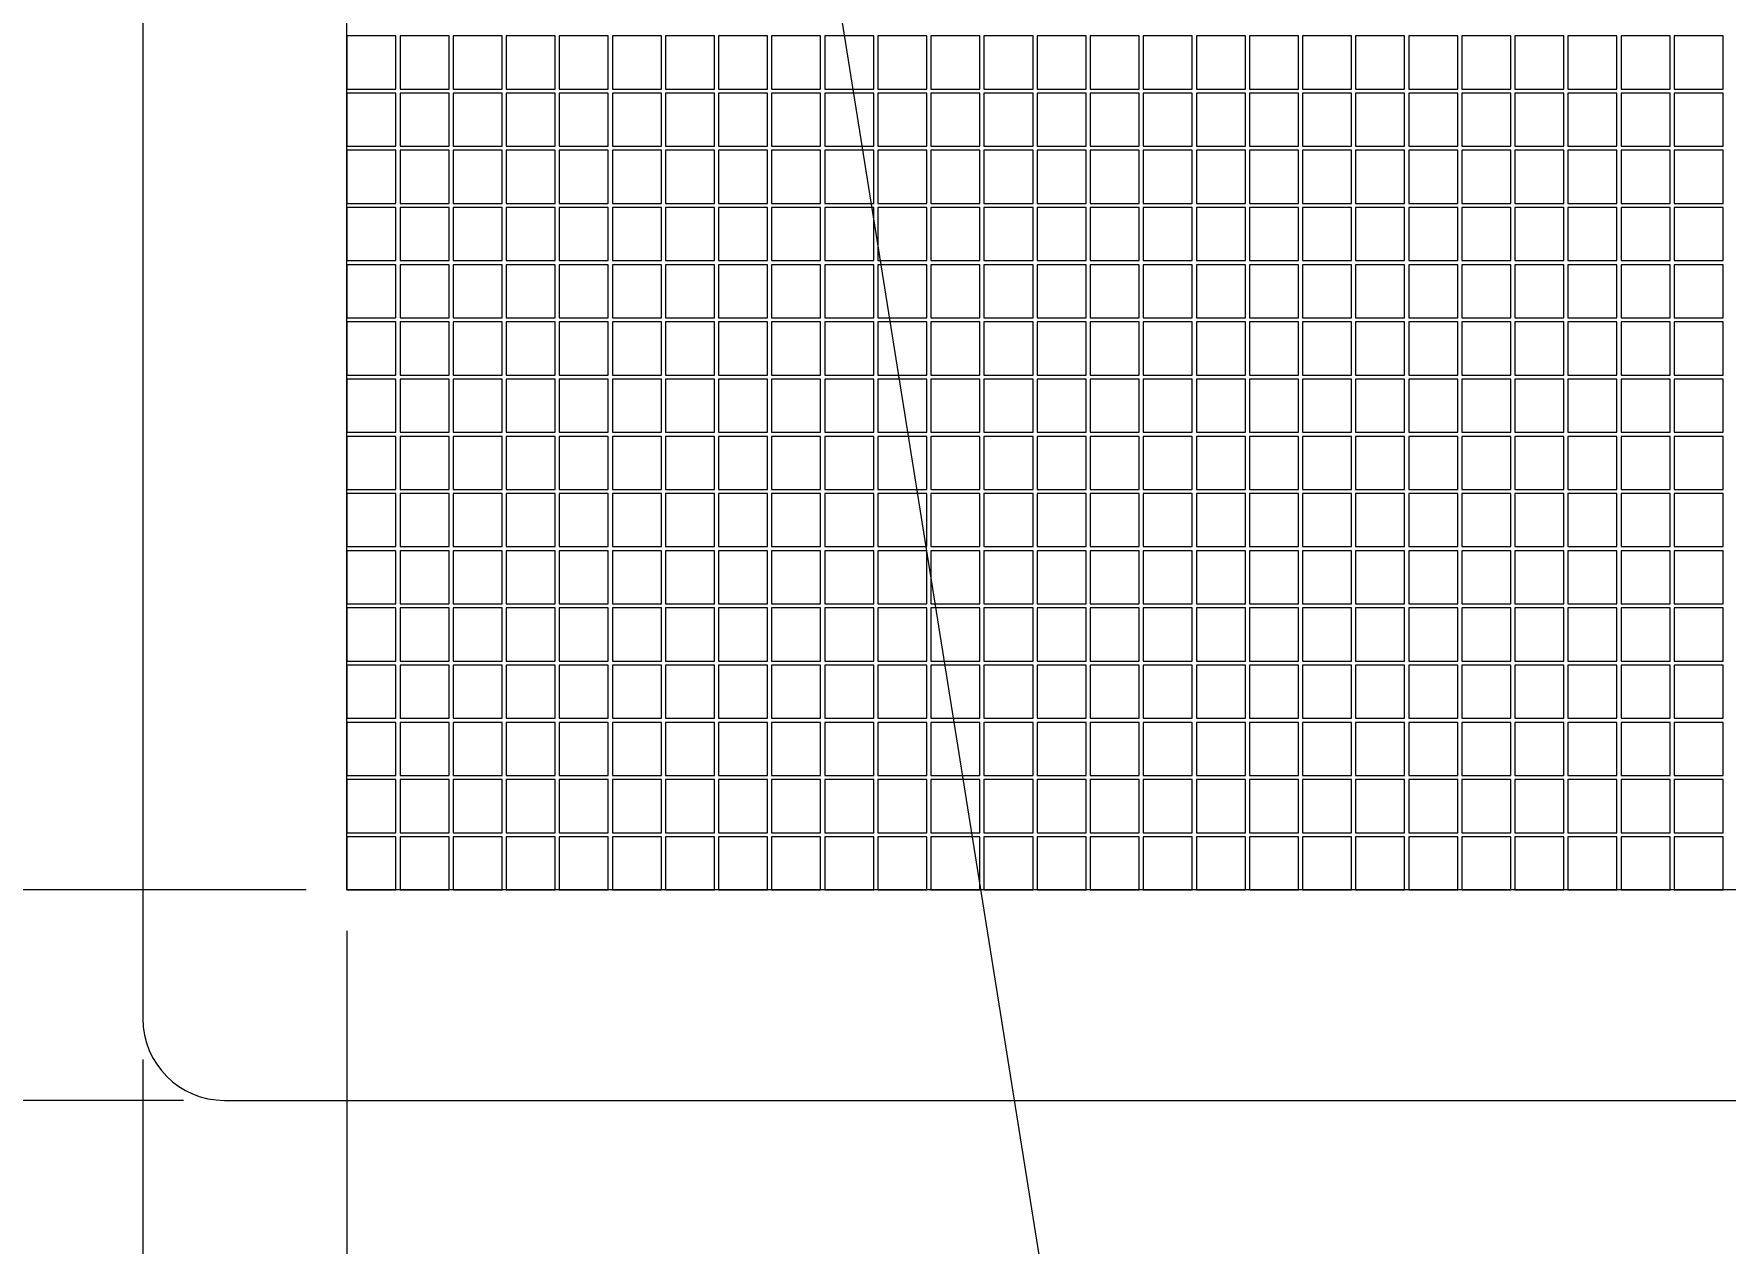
# Model space of a CAD drawing. Extents: x 365 to 1637, y -92 to 444.
# Drawn here: x 428.15 to 448.86, y 15.1 to 29.9 of the extents above; entities that cross this region are included whole.
import ezdxf

# ---------------------------------------------------------------- set-up
doc = ezdxf.new("R2010")
doc.units = 0
doc.layers.get('DEFPOINTS').update_dxf_attribs({"color": 252, "linetype": 'CONTINUOUS'})
for name, color, linetype, lineweight in [('-Dim_mm', 5, 'CONTINUOUS', 13), ('-Text', 7, 'CONTINUOUS', 9), ('AA Detail', 6, 'CONTINUOUS', 20), ('ACTIVE_AREA', 6, 'CONTINUOUS', 0), ('VIEW_AREA', 44, 'CONTINUOUS', 20)]:
    doc.layers.add(name, color=color, linetype=linetype, lineweight=lineweight)
doc.styles.add('STYLE1', font='arial.ttf')
doc.dimstyles.new('LO_mm', dxfattribs={"dimtxt": 2.6666, "dimasz": 3, "dimexe": 0.5, "dimexo": 0.5, "dimgap": 0.5, "dimtad": 1, "dimzin": 4, "dimdsep": 46, "dimtxsty": 'STYLE1', "dimcen": -2.5, "dimclrd": 256, "dimclre": 256, "dimclrt": 256, "dimadec": 0, "dimazin": 0, "dimtp": 0.5, "dimtm": 0.5, "dimtfac": 1, "dimtmove": 0, "dimatfit": 1, "dimfxl": 0, "dimtolj": 1, "dimtzin": 0, "dimlwd": -1, "dimlwe": -1, "dimarcsym": 0})

# ---------------------------------------------------------------- blocks, each defined once
blk = doc.blocks.new('va')
at = {"layer": 'VIEW_AREA'}
for p, q in [((452.829, 175.903), (452.829, 150.403)), ((453.829, 149.403), (534.779, 149.403))]:
    blk.add_line(p, q, dxfattribs=at)
blk.add_arc((453.829, 150.403), 1, 180, 270, dxfattribs=at)
blk = doc.blocks.new('*D12')
at = {"layer": '-Dim_mm', "transparency": 16777216}
for p, q in [((429.483, 17.347), (429.483, -8.403)), ((414.458, 11.597), (414.458, -8.403)), ((411.458, -7.903), (399.765, -7.903)), ((429.483, -7.903), (414.458, -7.903)), ((432.483, -7.903), (435.483, -7.903))]:
    blk.add_line(p, q, dxfattribs=at)
for points in [[(411.458, -7.403), (411.458, -8.403), (414.458, -7.903)], [(432.483, -7.403), (432.483, -8.403), (429.483, -7.903)]]:
    blk.add_solid(points, dxfattribs=at)
at = {"layer": 'DEFPOINTS', "color": 0, "transparency": 16777216}
for p in [(429.483, 17.847), (414.458, 12.097), (414.458, -7.903)]:
    blk.add_point(p, dxfattribs=at)
at = {"layer": '-Dim_mm', "transparency": 16777216, "insert": (403.598, -6.041), "char_height": 2.6666, "attachment_point": 5, "style": 'STYLE1'}
blk.add_mtext('\\A1;15.0', dxfattribs=at)
blk = doc.blocks.new('*D13')
at = {"layer": '-Dim_mm', "transparency": 16777216}
for p, q in [((431.983, 18.922), (431.983, -15.069)), ((414.458, 11.597), (414.458, -15.069)), ((411.458, -14.569), (399.75, -14.569)), ((431.983, -14.569), (414.458, -14.569)), ((434.983, -14.569), (437.983, -14.569))]:
    blk.add_line(p, q, dxfattribs=at)
for points in [[(411.458, -14.069), (411.458, -15.069), (414.458, -14.569)], [(434.983, -14.069), (434.983, -15.069), (431.983, -14.569)]]:
    blk.add_solid(points, dxfattribs=at)
at = {"layer": 'DEFPOINTS', "color": 0, "transparency": 16777216}
for p in [(431.983, 19.422), (414.458, 12.097), (414.458, -14.569)]:
    blk.add_point(p, dxfattribs=at)
at = {"layer": '-Dim_mm', "transparency": 16777216, "insert": (403.598, -12.708), "char_height": 2.6666, "attachment_point": 5, "style": 'STYLE1'}
blk.add_mtext('\\A1;17.5', dxfattribs=at)
blk = doc.blocks.new('*D18')
at = {"layer": '-Dim_mm', "transparency": 16777216}
for p, q in [((431.483, 41.772), (407.292, 41.772)), ((407.792, 38.772), (407.792, 22.422)), ((431.483, 19.422), (407.292, 19.422))]:
    blk.add_line(p, q, dxfattribs=at)
for points in [[(407.292, 38.772), (408.292, 38.772), (407.792, 41.772)], [(407.292, 22.422), (408.292, 22.422), (407.792, 19.422)]]:
    blk.add_solid(points, dxfattribs=at)
at = {"layer": 'DEFPOINTS', "color": 0, "transparency": 16777216}
for p in [(431.983, 41.772), (407.792, 19.422), (431.983, 19.422)]:
    blk.add_point(p, dxfattribs=at)
at = {"layer": '-Dim_mm', "transparency": 16777216, "insert": (405.929, 30.597), "char_height": 2.6666, "attachment_point": 5, "rotation": 90, "style": 'STYLE1'}
blk.add_mtext('\\A1;22.35 AA', dxfattribs=at)
blk = doc.blocks.new('*D19')
at = {"layer": '-Dim_mm', "transparency": 16777216}
for p, q in [((429.983, 44.347), (400.625, 44.347)), ((401.125, 41.347), (401.125, 19.847)), ((429.983, 16.847), (400.625, 16.847))]:
    blk.add_line(p, q, dxfattribs=at)
for points in [[(400.625, 41.347), (401.625, 41.347), (401.125, 44.347)], [(400.625, 19.847), (401.625, 19.847), (401.125, 16.847)]]:
    blk.add_solid(points, dxfattribs=at)
at = {"layer": 'DEFPOINTS', "color": 0, "transparency": 16777216}
for p in [(430.483, 44.347), (401.125, 16.847), (430.483, 16.847)]:
    blk.add_point(p, dxfattribs=at)
at = {"layer": '-Dim_mm', "transparency": 16777216, "insert": (399.264, 30.597), "char_height": 2.6666, "attachment_point": 5, "rotation": 90, "style": 'STYLE1'}
blk.add_mtext('\\A1;27.5 VA', dxfattribs=at)

msp = doc.modelspace()

# ---------------------------------------------------------------- linework, layer by layer
at = {"layer": 'AA Detail'}
msp.add_lwpolyline([(431.983, 41.772), (509.933, 41.772), (509.933, 19.422), (431.983, 19.422)], close=True, dxfattribs=at)
at = {"layer": 'ACTIVE_AREA'}
for points in [[(432.583, 29.872), (431.983, 29.872), (431.983, 29.222), (432.583, 29.222)], [(433.233, 29.872), (432.633, 29.872), (432.633, 29.222), (433.233, 29.222)], [(433.883, 29.872), (433.283, 29.872), (433.283, 29.222), (433.883, 29.222)], [(434.533, 29.872), (433.933, 29.872), (433.933, 29.222), (434.533, 29.222)], [(435.183, 29.872), (434.583, 29.872), (434.583, 29.222), (435.183, 29.222)], [(435.833, 29.872), (435.233, 29.872), (435.233, 29.222), (435.833, 29.222)], [(436.483, 29.872), (435.883, 29.872), (435.883, 29.222), (436.483, 29.222)], [(437.133, 29.872), (436.533, 29.872), (436.533, 29.222), (437.133, 29.222)], [(437.783, 29.872), (437.183, 29.872), (437.183, 29.222), (437.783, 29.222)], [(438.433, 29.872), (437.833, 29.872), (437.833, 29.222), (438.433, 29.222)], [(439.083, 29.872), (438.483, 29.872), (438.483, 29.222), (439.083, 29.222)], [(439.733, 29.872), (439.133, 29.872), (439.133, 29.222), (439.733, 29.222)], [(440.383, 29.872), (439.783, 29.872), (439.783, 29.222), (440.383, 29.222)], [(441.033, 29.872), (440.433, 29.872), (440.433, 29.222), (441.033, 29.222)], [(441.683, 29.872), (441.083, 29.872), (441.083, 29.222), (441.683, 29.222)], [(442.333, 29.872), (441.733, 29.872), (441.733, 29.222), (442.333, 29.222)], [(442.983, 29.872), (442.383, 29.872), (442.383, 29.222), (442.983, 29.222)], [(443.633, 29.872), (443.033, 29.872), (443.033, 29.222), (443.633, 29.222)], [(444.283, 29.872), (443.683, 29.872), (443.683, 29.222), (444.283, 29.222)], [(444.933, 29.872), (444.333, 29.872), (444.333, 29.222), (444.933, 29.222)], [(445.583, 29.872), (444.983, 29.872), (444.983, 29.222), (445.583, 29.222)], [(446.233, 29.872), (445.633, 29.872), (445.633, 29.222), (446.233, 29.222)], [(446.883, 29.872), (446.283, 29.872), (446.283, 29.222), (446.883, 29.222)], [(447.533, 29.872), (446.933, 29.872), (446.933, 29.222), (447.533, 29.222)], [(448.183, 29.872), (447.583, 29.872), (447.583, 29.222), (448.183, 29.222)], [(448.833, 29.872), (448.233, 29.872), (448.233, 29.222), (448.833, 29.222)], [(432.583, 29.172), (431.983, 29.172), (431.983, 28.522), (432.583, 28.522)], [(433.233, 29.172), (432.633, 29.172), (432.633, 28.522), (433.233, 28.522)], [(433.883, 29.172), (433.283, 29.172), (433.283, 28.522), (433.883, 28.522)], [(434.533, 29.172), (433.933, 29.172), (433.933, 28.522), (434.533, 28.522)], [(435.183, 29.172), (434.583, 29.172), (434.583, 28.522), (435.183, 28.522)], [(435.833, 29.172), (435.233, 29.172), (435.233, 28.522), (435.833, 28.522)], [(436.483, 29.172), (435.883, 29.172), (435.883, 28.522), (436.483, 28.522)], [(437.133, 29.172), (436.533, 29.172), (436.533, 28.522), (437.133, 28.522)], [(437.783, 29.172), (437.183, 29.172), (437.183, 28.522), (437.783, 28.522)], [(438.433, 29.172), (437.833, 29.172), (437.833, 28.522), (438.433, 28.522)], [(439.083, 29.172), (438.483, 29.172), (438.483, 28.522), (439.083, 28.522)], [(439.733, 29.172), (439.133, 29.172), (439.133, 28.522), (439.733, 28.522)], [(440.383, 29.172), (439.783, 29.172), (439.783, 28.522), (440.383, 28.522)], [(441.033, 29.172), (440.433, 29.172), (440.433, 28.522), (441.033, 28.522)], [(441.683, 29.172), (441.083, 29.172), (441.083, 28.522), (441.683, 28.522)], [(442.333, 29.172), (441.733, 29.172), (441.733, 28.522), (442.333, 28.522)], [(442.983, 29.172), (442.383, 29.172), (442.383, 28.522), (442.983, 28.522)], [(443.633, 29.172), (443.033, 29.172), (443.033, 28.522), (443.633, 28.522)], [(444.283, 29.172), (443.683, 29.172), (443.683, 28.522), (444.283, 28.522)], [(444.933, 29.172), (444.333, 29.172), (444.333, 28.522), (444.933, 28.522)], [(445.583, 29.172), (444.983, 29.172), (444.983, 28.522), (445.583, 28.522)], [(446.233, 29.172), (445.633, 29.172), (445.633, 28.522), (446.233, 28.522)], [(446.883, 29.172), (446.283, 29.172), (446.283, 28.522), (446.883, 28.522)], [(447.533, 29.172), (446.933, 29.172), (446.933, 28.522), (447.533, 28.522)], [(448.183, 29.172), (447.583, 29.172), (447.583, 28.522), (448.183, 28.522)], [(448.833, 29.172), (448.233, 29.172), (448.233, 28.522), (448.833, 28.522)], [(432.583, 28.472), (431.983, 28.472), (431.983, 27.822), (432.583, 27.822)], [(433.233, 28.472), (432.633, 28.472), (432.633, 27.822), (433.233, 27.822)], [(433.883, 28.472), (433.283, 28.472), (433.283, 27.822), (433.883, 27.822)], [(434.533, 28.472), (433.933, 28.472), (433.933, 27.822), (434.533, 27.822)], [(435.183, 28.472), (434.583, 28.472), (434.583, 27.822), (435.183, 27.822)], [(435.833, 28.472), (435.233, 28.472), (435.233, 27.822), (435.833, 27.822)], [(436.483, 28.472), (435.883, 28.472), (435.883, 27.822), (436.483, 27.822)], [(437.133, 28.472), (436.533, 28.472), (436.533, 27.822), (437.133, 27.822)], [(437.783, 28.472), (437.183, 28.472), (437.183, 27.822), (437.783, 27.822)], [(438.433, 28.472), (437.833, 28.472), (437.833, 27.822), (438.433, 27.822)], [(439.083, 28.472), (438.483, 28.472), (438.483, 27.822), (439.083, 27.822)], [(439.733, 28.472), (439.133, 28.472), (439.133, 27.822), (439.733, 27.822)], [(440.383, 28.472), (439.783, 28.472), (439.783, 27.822), (440.383, 27.822)], [(441.033, 28.472), (440.433, 28.472), (440.433, 27.822), (441.033, 27.822)], [(441.683, 28.472), (441.083, 28.472), (441.083, 27.822), (441.683, 27.822)], [(442.333, 28.472), (441.733, 28.472), (441.733, 27.822), (442.333, 27.822)], [(442.983, 28.472), (442.383, 28.472), (442.383, 27.822), (442.983, 27.822)], [(443.633, 28.472), (443.033, 28.472), (443.033, 27.822), (443.633, 27.822)], [(444.283, 28.472), (443.683, 28.472), (443.683, 27.822), (444.283, 27.822)], [(444.933, 28.472), (444.333, 28.472), (444.333, 27.822), (444.933, 27.822)], [(445.583, 28.472), (444.983, 28.472), (444.983, 27.822), (445.583, 27.822)], [(446.233, 28.472), (445.633, 28.472), (445.633, 27.822), (446.233, 27.822)], [(446.883, 28.472), (446.283, 28.472), (446.283, 27.822), (446.883, 27.822)], [(447.533, 28.472), (446.933, 28.472), (446.933, 27.822), (447.533, 27.822)], [(448.183, 28.472), (447.583, 28.472), (447.583, 27.822), (448.183, 27.822)], [(448.833, 28.472), (448.233, 28.472), (448.233, 27.822), (448.833, 27.822)], [(432.583, 27.772), (431.983, 27.772), (431.983, 27.122), (432.583, 27.122)], [(433.233, 27.772), (432.633, 27.772), (432.633, 27.122), (433.233, 27.122)], [(433.883, 27.772), (433.283, 27.772), (433.283, 27.122), (433.883, 27.122)], [(434.533, 27.772), (433.933, 27.772), (433.933, 27.122), (434.533, 27.122)], [(435.183, 27.772), (434.583, 27.772), (434.583, 27.122), (435.183, 27.122)], [(435.833, 27.772), (435.233, 27.772), (435.233, 27.122), (435.833, 27.122)], [(436.483, 27.772), (435.883, 27.772), (435.883, 27.122), (436.483, 27.122)], [(437.133, 27.772), (436.533, 27.772), (436.533, 27.122), (437.133, 27.122)], [(437.783, 27.772), (437.183, 27.772), (437.183, 27.122), (437.783, 27.122)], [(438.433, 27.772), (437.833, 27.772), (437.833, 27.122), (438.433, 27.122)], [(439.083, 27.772), (438.483, 27.772), (438.483, 27.122), (439.083, 27.122)], [(439.733, 27.772), (439.133, 27.772), (439.133, 27.122), (439.733, 27.122)], [(440.383, 27.772), (439.783, 27.772), (439.783, 27.122), (440.383, 27.122)], [(441.033, 27.772), (440.433, 27.772), (440.433, 27.122), (441.033, 27.122)], [(441.683, 27.772), (441.083, 27.772), (441.083, 27.122), (441.683, 27.122)], [(442.333, 27.772), (441.733, 27.772), (441.733, 27.122), (442.333, 27.122)], [(442.983, 27.772), (442.383, 27.772), (442.383, 27.122), (442.983, 27.122)], [(443.633, 27.772), (443.033, 27.772), (443.033, 27.122), (443.633, 27.122)], [(444.283, 27.772), (443.683, 27.772), (443.683, 27.122), (444.283, 27.122)], [(444.933, 27.772), (444.333, 27.772), (444.333, 27.122), (444.933, 27.122)], [(445.583, 27.772), (444.983, 27.772), (444.983, 27.122), (445.583, 27.122)], [(446.233, 27.772), (445.633, 27.772), (445.633, 27.122), (446.233, 27.122)], [(446.883, 27.772), (446.283, 27.772), (446.283, 27.122), (446.883, 27.122)], [(447.533, 27.772), (446.933, 27.772), (446.933, 27.122), (447.533, 27.122)], [(448.183, 27.772), (447.583, 27.772), (447.583, 27.122), (448.183, 27.122)], [(448.833, 27.772), (448.233, 27.772), (448.233, 27.122), (448.833, 27.122)], [(432.583, 27.072), (431.983, 27.072), (431.983, 26.422), (432.583, 26.422)], [(433.233, 27.072), (432.633, 27.072), (432.633, 26.422), (433.233, 26.422)], [(433.883, 27.072), (433.283, 27.072), (433.283, 26.422), (433.883, 26.422)], [(434.533, 27.072), (433.933, 27.072), (433.933, 26.422), (434.533, 26.422)], [(435.183, 27.072), (434.583, 27.072), (434.583, 26.422), (435.183, 26.422)], [(435.833, 27.072), (435.233, 27.072), (435.233, 26.422), (435.833, 26.422)], [(436.483, 27.072), (435.883, 27.072), (435.883, 26.422), (436.483, 26.422)], [(437.133, 27.072), (436.533, 27.072), (436.533, 26.422), (437.133, 26.422)], [(437.783, 27.072), (437.183, 27.072), (437.183, 26.422), (437.783, 26.422)], [(438.433, 27.072), (437.833, 27.072), (437.833, 26.422), (438.433, 26.422)], [(439.083, 27.072), (438.483, 27.072), (438.483, 26.422), (439.083, 26.422)], [(439.733, 27.072), (439.133, 27.072), (439.133, 26.422), (439.733, 26.422)], [(440.383, 27.072), (439.783, 27.072), (439.783, 26.422), (440.383, 26.422)], [(441.033, 27.072), (440.433, 27.072), (440.433, 26.422), (441.033, 26.422)], [(441.683, 27.072), (441.083, 27.072), (441.083, 26.422), (441.683, 26.422)], [(442.333, 27.072), (441.733, 27.072), (441.733, 26.422), (442.333, 26.422)], [(442.983, 27.072), (442.383, 27.072), (442.383, 26.422), (442.983, 26.422)], [(443.633, 27.072), (443.033, 27.072), (443.033, 26.422), (443.633, 26.422)], [(444.283, 27.072), (443.683, 27.072), (443.683, 26.422), (444.283, 26.422)], [(444.933, 27.072), (444.333, 27.072), (444.333, 26.422), (444.933, 26.422)], [(445.583, 27.072), (444.983, 27.072), (444.983, 26.422), (445.583, 26.422)], [(446.233, 27.072), (445.633, 27.072), (445.633, 26.422), (446.233, 26.422)], [(446.883, 27.072), (446.283, 27.072), (446.283, 26.422), (446.883, 26.422)], [(447.533, 27.072), (446.933, 27.072), (446.933, 26.422), (447.533, 26.422)], [(448.183, 27.072), (447.583, 27.072), (447.583, 26.422), (448.183, 26.422)], [(448.833, 27.072), (448.233, 27.072), (448.233, 26.422), (448.833, 26.422)], [(432.583, 26.372), (431.983, 26.372), (431.983, 25.722), (432.583, 25.722)], [(433.233, 26.372), (432.633, 26.372), (432.633, 25.722), (433.233, 25.722)], [(433.883, 26.372), (433.283, 26.372), (433.283, 25.722), (433.883, 25.722)], [(434.533, 26.372), (433.933, 26.372), (433.933, 25.722), (434.533, 25.722)], [(435.183, 26.372), (434.583, 26.372), (434.583, 25.722), (435.183, 25.722)], [(435.833, 26.372), (435.233, 26.372), (435.233, 25.722), (435.833, 25.722)], [(436.483, 26.372), (435.883, 26.372), (435.883, 25.722), (436.483, 25.722)], [(437.133, 26.372), (436.533, 26.372), (436.533, 25.722), (437.133, 25.722)], [(437.783, 26.372), (437.183, 26.372), (437.183, 25.722), (437.783, 25.722)], [(438.433, 26.372), (437.833, 26.372), (437.833, 25.722), (438.433, 25.722)], [(439.083, 26.372), (438.483, 26.372), (438.483, 25.722), (439.083, 25.722)], [(439.733, 26.372), (439.133, 26.372), (439.133, 25.722), (439.733, 25.722)], [(440.383, 26.372), (439.783, 26.372), (439.783, 25.722), (440.383, 25.722)], [(441.033, 26.372), (440.433, 26.372), (440.433, 25.722), (441.033, 25.722)], [(441.683, 26.372), (441.083, 26.372), (441.083, 25.722), (441.683, 25.722)], [(442.333, 26.372), (441.733, 26.372), (441.733, 25.722), (442.333, 25.722)], [(442.983, 26.372), (442.383, 26.372), (442.383, 25.722), (442.983, 25.722)], [(443.633, 26.372), (443.033, 26.372), (443.033, 25.722), (443.633, 25.722)], [(444.283, 26.372), (443.683, 26.372), (443.683, 25.722), (444.283, 25.722)], [(444.933, 26.372), (444.333, 26.372), (444.333, 25.722), (444.933, 25.722)], [(445.583, 26.372), (444.983, 26.372), (444.983, 25.722), (445.583, 25.722)], [(446.233, 26.372), (445.633, 26.372), (445.633, 25.722), (446.233, 25.722)], [(446.883, 26.372), (446.283, 26.372), (446.283, 25.722), (446.883, 25.722)], [(447.533, 26.372), (446.933, 26.372), (446.933, 25.722), (447.533, 25.722)], [(448.183, 26.372), (447.583, 26.372), (447.583, 25.722), (448.183, 25.722)], [(448.833, 26.372), (448.233, 26.372), (448.233, 25.722), (448.833, 25.722)], [(432.583, 25.672), (431.983, 25.672), (431.983, 25.022), (432.583, 25.022)], [(433.233, 25.672), (432.633, 25.672), (432.633, 25.022), (433.233, 25.022)], [(433.883, 25.672), (433.283, 25.672), (433.283, 25.022), (433.883, 25.022)], [(434.533, 25.672), (433.933, 25.672), (433.933, 25.022), (434.533, 25.022)], [(435.183, 25.672), (434.583, 25.672), (434.583, 25.022), (435.183, 25.022)], [(435.833, 25.672), (435.233, 25.672), (435.233, 25.022), (435.833, 25.022)], [(436.483, 25.672), (435.883, 25.672), (435.883, 25.022), (436.483, 25.022)], [(437.133, 25.672), (436.533, 25.672), (436.533, 25.022), (437.133, 25.022)], [(437.783, 25.672), (437.183, 25.672), (437.183, 25.022), (437.783, 25.022)], [(438.433, 25.672), (437.833, 25.672), (437.833, 25.022), (438.433, 25.022)], [(439.083, 25.672), (438.483, 25.672), (438.483, 25.022), (439.083, 25.022)], [(439.733, 25.672), (439.133, 25.672), (439.133, 25.022), (439.733, 25.022)], [(440.383, 25.672), (439.783, 25.672), (439.783, 25.022), (440.383, 25.022)], [(441.033, 25.672), (440.433, 25.672), (440.433, 25.022), (441.033, 25.022)], [(441.683, 25.672), (441.083, 25.672), (441.083, 25.022), (441.683, 25.022)], [(442.333, 25.672), (441.733, 25.672), (441.733, 25.022), (442.333, 25.022)], [(442.983, 25.672), (442.383, 25.672), (442.383, 25.022), (442.983, 25.022)], [(443.633, 25.672), (443.033, 25.672), (443.033, 25.022), (443.633, 25.022)], [(444.283, 25.672), (443.683, 25.672), (443.683, 25.022), (444.283, 25.022)], [(444.933, 25.672), (444.333, 25.672), (444.333, 25.022), (444.933, 25.022)], [(445.583, 25.672), (444.983, 25.672), (444.983, 25.022), (445.583, 25.022)], [(446.233, 25.672), (445.633, 25.672), (445.633, 25.022), (446.233, 25.022)], [(446.883, 25.672), (446.283, 25.672), (446.283, 25.022), (446.883, 25.022)], [(447.533, 25.672), (446.933, 25.672), (446.933, 25.022), (447.533, 25.022)], [(448.183, 25.672), (447.583, 25.672), (447.583, 25.022), (448.183, 25.022)], [(448.833, 25.672), (448.233, 25.672), (448.233, 25.022), (448.833, 25.022)], [(432.583, 24.972), (431.983, 24.972), (431.983, 24.322), (432.583, 24.322)], [(433.233, 24.972), (432.633, 24.972), (432.633, 24.322), (433.233, 24.322)], [(433.883, 24.972), (433.283, 24.972), (433.283, 24.322), (433.883, 24.322)], [(434.533, 24.972), (433.933, 24.972), (433.933, 24.322), (434.533, 24.322)], [(435.183, 24.972), (434.583, 24.972), (434.583, 24.322), (435.183, 24.322)], [(435.833, 24.972), (435.233, 24.972), (435.233, 24.322), (435.833, 24.322)], [(436.483, 24.972), (435.883, 24.972), (435.883, 24.322), (436.483, 24.322)], [(437.133, 24.972), (436.533, 24.972), (436.533, 24.322), (437.133, 24.322)], [(437.783, 24.972), (437.183, 24.972), (437.183, 24.322), (437.783, 24.322)], [(438.433, 24.972), (437.833, 24.972), (437.833, 24.322), (438.433, 24.322)], [(439.083, 24.972), (438.483, 24.972), (438.483, 24.322), (439.083, 24.322)], [(439.733, 24.972), (439.133, 24.972), (439.133, 24.322), (439.733, 24.322)], [(440.383, 24.972), (439.783, 24.972), (439.783, 24.322), (440.383, 24.322)], [(441.033, 24.972), (440.433, 24.972), (440.433, 24.322), (441.033, 24.322)], [(441.683, 24.972), (441.083, 24.972), (441.083, 24.322), (441.683, 24.322)], [(442.333, 24.972), (441.733, 24.972), (441.733, 24.322), (442.333, 24.322)], [(442.983, 24.972), (442.383, 24.972), (442.383, 24.322), (442.983, 24.322)], [(443.633, 24.972), (443.033, 24.972), (443.033, 24.322), (443.633, 24.322)], [(444.283, 24.972), (443.683, 24.972), (443.683, 24.322), (444.283, 24.322)], [(444.933, 24.972), (444.333, 24.972), (444.333, 24.322), (444.933, 24.322)], [(445.583, 24.972), (444.983, 24.972), (444.983, 24.322), (445.583, 24.322)], [(446.233, 24.972), (445.633, 24.972), (445.633, 24.322), (446.233, 24.322)], [(446.883, 24.972), (446.283, 24.972), (446.283, 24.322), (446.883, 24.322)], [(447.533, 24.972), (446.933, 24.972), (446.933, 24.322), (447.533, 24.322)], [(448.183, 24.972), (447.583, 24.972), (447.583, 24.322), (448.183, 24.322)], [(448.833, 24.972), (448.233, 24.972), (448.233, 24.322), (448.833, 24.322)], [(432.583, 24.272), (431.983, 24.272), (431.983, 23.622), (432.583, 23.622)], [(433.233, 24.272), (432.633, 24.272), (432.633, 23.622), (433.233, 23.622)], [(433.883, 24.272), (433.283, 24.272), (433.283, 23.622), (433.883, 23.622)], [(434.533, 24.272), (433.933, 24.272), (433.933, 23.622), (434.533, 23.622)], [(435.183, 24.272), (434.583, 24.272), (434.583, 23.622), (435.183, 23.622)], [(435.833, 24.272), (435.233, 24.272), (435.233, 23.622), (435.833, 23.622)], [(436.483, 24.272), (435.883, 24.272), (435.883, 23.622), (436.483, 23.622)], [(437.133, 24.272), (436.533, 24.272), (436.533, 23.622), (437.133, 23.622)], [(437.783, 24.272), (437.183, 24.272), (437.183, 23.622), (437.783, 23.622)], [(438.433, 24.272), (437.833, 24.272), (437.833, 23.622), (438.433, 23.622)], [(439.083, 24.272), (438.483, 24.272), (438.483, 23.622), (439.083, 23.622)], [(439.733, 24.272), (439.133, 24.272), (439.133, 23.622), (439.733, 23.622)], [(440.383, 24.272), (439.783, 24.272), (439.783, 23.622), (440.383, 23.622)], [(441.033, 24.272), (440.433, 24.272), (440.433, 23.622), (441.033, 23.622)], [(441.683, 24.272), (441.083, 24.272), (441.083, 23.622), (441.683, 23.622)], [(442.333, 24.272), (441.733, 24.272), (441.733, 23.622), (442.333, 23.622)], [(442.983, 24.272), (442.383, 24.272), (442.383, 23.622), (442.983, 23.622)], [(443.633, 24.272), (443.033, 24.272), (443.033, 23.622), (443.633, 23.622)], [(444.283, 24.272), (443.683, 24.272), (443.683, 23.622), (444.283, 23.622)], [(444.933, 24.272), (444.333, 24.272), (444.333, 23.622), (444.933, 23.622)], [(445.583, 24.272), (444.983, 24.272), (444.983, 23.622), (445.583, 23.622)], [(446.233, 24.272), (445.633, 24.272), (445.633, 23.622), (446.233, 23.622)], [(446.883, 24.272), (446.283, 24.272), (446.283, 23.622), (446.883, 23.622)], [(447.533, 24.272), (446.933, 24.272), (446.933, 23.622), (447.533, 23.622)], [(448.183, 24.272), (447.583, 24.272), (447.583, 23.622), (448.183, 23.622)], [(448.833, 24.272), (448.233, 24.272), (448.233, 23.622), (448.833, 23.622)], [(432.583, 23.572), (431.983, 23.572), (431.983, 22.922), (432.583, 22.922)], [(433.233, 23.572), (432.633, 23.572), (432.633, 22.922), (433.233, 22.922)], [(433.883, 23.572), (433.283, 23.572), (433.283, 22.922), (433.883, 22.922)], [(434.533, 23.572), (433.933, 23.572), (433.933, 22.922), (434.533, 22.922)], [(435.183, 23.572), (434.583, 23.572), (434.583, 22.922), (435.183, 22.922)], [(435.833, 23.572), (435.233, 23.572), (435.233, 22.922), (435.833, 22.922)], [(436.483, 23.572), (435.883, 23.572), (435.883, 22.922), (436.483, 22.922)], [(437.133, 23.572), (436.533, 23.572), (436.533, 22.922), (437.133, 22.922)], [(437.783, 23.572), (437.183, 23.572), (437.183, 22.922), (437.783, 22.922)], [(438.433, 23.572), (437.833, 23.572), (437.833, 22.922), (438.433, 22.922)], [(439.083, 23.572), (438.483, 23.572), (438.483, 22.922), (439.083, 22.922)], [(439.733, 23.572), (439.133, 23.572), (439.133, 22.922), (439.733, 22.922)], [(440.383, 23.572), (439.783, 23.572), (439.783, 22.922), (440.383, 22.922)], [(441.033, 23.572), (440.433, 23.572), (440.433, 22.922), (441.033, 22.922)], [(441.683, 23.572), (441.083, 23.572), (441.083, 22.922), (441.683, 22.922)], [(442.333, 23.572), (441.733, 23.572), (441.733, 22.922), (442.333, 22.922)], [(442.983, 23.572), (442.383, 23.572), (442.383, 22.922), (442.983, 22.922)], [(443.633, 23.572), (443.033, 23.572), (443.033, 22.922), (443.633, 22.922)], [(444.283, 23.572), (443.683, 23.572), (443.683, 22.922), (444.283, 22.922)], [(444.933, 23.572), (444.333, 23.572), (444.333, 22.922), (444.933, 22.922)], [(445.583, 23.572), (444.983, 23.572), (444.983, 22.922), (445.583, 22.922)], [(446.233, 23.572), (445.633, 23.572), (445.633, 22.922), (446.233, 22.922)], [(446.883, 23.572), (446.283, 23.572), (446.283, 22.922), (446.883, 22.922)], [(447.533, 23.572), (446.933, 23.572), (446.933, 22.922), (447.533, 22.922)], [(448.183, 23.572), (447.583, 23.572), (447.583, 22.922), (448.183, 22.922)], [(448.833, 23.572), (448.233, 23.572), (448.233, 22.922), (448.833, 22.922)], [(432.583, 22.872), (431.983, 22.872), (431.983, 22.222), (432.583, 22.222)], [(433.233, 22.872), (432.633, 22.872), (432.633, 22.222), (433.233, 22.222)], [(433.883, 22.872), (433.283, 22.872), (433.283, 22.222), (433.883, 22.222)], [(434.533, 22.872), (433.933, 22.872), (433.933, 22.222), (434.533, 22.222)], [(435.183, 22.872), (434.583, 22.872), (434.583, 22.222), (435.183, 22.222)], [(435.833, 22.872), (435.233, 22.872), (435.233, 22.222), (435.833, 22.222)], [(436.483, 22.872), (435.883, 22.872), (435.883, 22.222), (436.483, 22.222)], [(437.133, 22.872), (436.533, 22.872), (436.533, 22.222), (437.133, 22.222)], [(437.783, 22.872), (437.183, 22.872), (437.183, 22.222), (437.783, 22.222)], [(438.433, 22.872), (437.833, 22.872), (437.833, 22.222), (438.433, 22.222)], [(439.083, 22.872), (438.483, 22.872), (438.483, 22.222), (439.083, 22.222)], [(439.733, 22.872), (439.133, 22.872), (439.133, 22.222), (439.733, 22.222)], [(440.383, 22.872), (439.783, 22.872), (439.783, 22.222), (440.383, 22.222)], [(441.033, 22.872), (440.433, 22.872), (440.433, 22.222), (441.033, 22.222)], [(441.683, 22.872), (441.083, 22.872), (441.083, 22.222), (441.683, 22.222)], [(442.333, 22.872), (441.733, 22.872), (441.733, 22.222), (442.333, 22.222)], [(442.983, 22.872), (442.383, 22.872), (442.383, 22.222), (442.983, 22.222)], [(443.633, 22.872), (443.033, 22.872), (443.033, 22.222), (443.633, 22.222)], [(444.283, 22.872), (443.683, 22.872), (443.683, 22.222), (444.283, 22.222)], [(444.933, 22.872), (444.333, 22.872), (444.333, 22.222), (444.933, 22.222)], [(445.583, 22.872), (444.983, 22.872), (444.983, 22.222), (445.583, 22.222)], [(446.233, 22.872), (445.633, 22.872), (445.633, 22.222), (446.233, 22.222)], [(446.883, 22.872), (446.283, 22.872), (446.283, 22.222), (446.883, 22.222)], [(447.533, 22.872), (446.933, 22.872), (446.933, 22.222), (447.533, 22.222)], [(448.183, 22.872), (447.583, 22.872), (447.583, 22.222), (448.183, 22.222)], [(448.833, 22.872), (448.233, 22.872), (448.233, 22.222), (448.833, 22.222)], [(432.583, 22.172), (431.983, 22.172), (431.983, 21.522), (432.583, 21.522)], [(433.233, 22.172), (432.633, 22.172), (432.633, 21.522), (433.233, 21.522)], [(433.883, 22.172), (433.283, 22.172), (433.283, 21.522), (433.883, 21.522)], [(434.533, 22.172), (433.933, 22.172), (433.933, 21.522), (434.533, 21.522)], [(435.183, 22.172), (434.583, 22.172), (434.583, 21.522), (435.183, 21.522)], [(435.833, 22.172), (435.233, 22.172), (435.233, 21.522), (435.833, 21.522)], [(436.483, 22.172), (435.883, 22.172), (435.883, 21.522), (436.483, 21.522)], [(437.133, 22.172), (436.533, 22.172), (436.533, 21.522), (437.133, 21.522)], [(437.783, 22.172), (437.183, 22.172), (437.183, 21.522), (437.783, 21.522)], [(438.433, 22.172), (437.833, 22.172), (437.833, 21.522), (438.433, 21.522)], [(439.083, 22.172), (438.483, 22.172), (438.483, 21.522), (439.083, 21.522)], [(439.733, 22.172), (439.133, 22.172), (439.133, 21.522), (439.733, 21.522)], [(440.383, 22.172), (439.783, 22.172), (439.783, 21.522), (440.383, 21.522)], [(441.033, 22.172), (440.433, 22.172), (440.433, 21.522), (441.033, 21.522)], [(441.683, 22.172), (441.083, 22.172), (441.083, 21.522), (441.683, 21.522)], [(442.333, 22.172), (441.733, 22.172), (441.733, 21.522), (442.333, 21.522)], [(442.983, 22.172), (442.383, 22.172), (442.383, 21.522), (442.983, 21.522)], [(443.633, 22.172), (443.033, 22.172), (443.033, 21.522), (443.633, 21.522)], [(444.283, 22.172), (443.683, 22.172), (443.683, 21.522), (444.283, 21.522)], [(444.933, 22.172), (444.333, 22.172), (444.333, 21.522), (444.933, 21.522)], [(445.583, 22.172), (444.983, 22.172), (444.983, 21.522), (445.583, 21.522)], [(446.233, 22.172), (445.633, 22.172), (445.633, 21.522), (446.233, 21.522)], [(446.883, 22.172), (446.283, 22.172), (446.283, 21.522), (446.883, 21.522)], [(447.533, 22.172), (446.933, 22.172), (446.933, 21.522), (447.533, 21.522)], [(448.183, 22.172), (447.583, 22.172), (447.583, 21.522), (448.183, 21.522)], [(448.833, 22.172), (448.233, 22.172), (448.233, 21.522), (448.833, 21.522)], [(432.583, 21.472), (431.983, 21.472), (431.983, 20.822), (432.583, 20.822)], [(433.233, 21.472), (432.633, 21.472), (432.633, 20.822), (433.233, 20.822)], [(433.883, 21.472), (433.283, 21.472), (433.283, 20.822), (433.883, 20.822)], [(434.533, 21.472), (433.933, 21.472), (433.933, 20.822), (434.533, 20.822)], [(435.183, 21.472), (434.583, 21.472), (434.583, 20.822), (435.183, 20.822)], [(435.833, 21.472), (435.233, 21.472), (435.233, 20.822), (435.833, 20.822)], [(436.483, 21.472), (435.883, 21.472), (435.883, 20.822), (436.483, 20.822)], [(437.133, 21.472), (436.533, 21.472), (436.533, 20.822), (437.133, 20.822)], [(437.783, 21.472), (437.183, 21.472), (437.183, 20.822), (437.783, 20.822)], [(438.433, 21.472), (437.833, 21.472), (437.833, 20.822), (438.433, 20.822)], [(439.083, 21.472), (438.483, 21.472), (438.483, 20.822), (439.083, 20.822)], [(439.733, 21.472), (439.133, 21.472), (439.133, 20.822), (439.733, 20.822)], [(440.383, 21.472), (439.783, 21.472), (439.783, 20.822), (440.383, 20.822)], [(441.033, 21.472), (440.433, 21.472), (440.433, 20.822), (441.033, 20.822)], [(441.683, 21.472), (441.083, 21.472), (441.083, 20.822), (441.683, 20.822)], [(442.333, 21.472), (441.733, 21.472), (441.733, 20.822), (442.333, 20.822)], [(442.983, 21.472), (442.383, 21.472), (442.383, 20.822), (442.983, 20.822)], [(443.633, 21.472), (443.033, 21.472), (443.033, 20.822), (443.633, 20.822)], [(444.283, 21.472), (443.683, 21.472), (443.683, 20.822), (444.283, 20.822)], [(444.933, 21.472), (444.333, 21.472), (444.333, 20.822), (444.933, 20.822)], [(445.583, 21.472), (444.983, 21.472), (444.983, 20.822), (445.583, 20.822)], [(446.233, 21.472), (445.633, 21.472), (445.633, 20.822), (446.233, 20.822)], [(446.883, 21.472), (446.283, 21.472), (446.283, 20.822), (446.883, 20.822)], [(447.533, 21.472), (446.933, 21.472), (446.933, 20.822), (447.533, 20.822)], [(448.183, 21.472), (447.583, 21.472), (447.583, 20.822), (448.183, 20.822)], [(448.833, 21.472), (448.233, 21.472), (448.233, 20.822), (448.833, 20.822)], [(432.583, 20.772), (431.983, 20.772), (431.983, 20.122), (432.583, 20.122)], [(433.233, 20.772), (432.633, 20.772), (432.633, 20.122), (433.233, 20.122)], [(433.883, 20.772), (433.283, 20.772), (433.283, 20.122), (433.883, 20.122)], [(434.533, 20.772), (433.933, 20.772), (433.933, 20.122), (434.533, 20.122)], [(435.183, 20.772), (434.583, 20.772), (434.583, 20.122), (435.183, 20.122)], [(435.833, 20.772), (435.233, 20.772), (435.233, 20.122), (435.833, 20.122)], [(436.483, 20.772), (435.883, 20.772), (435.883, 20.122), (436.483, 20.122)], [(437.133, 20.772), (436.533, 20.772), (436.533, 20.122), (437.133, 20.122)], [(437.783, 20.772), (437.183, 20.772), (437.183, 20.122), (437.783, 20.122)], [(438.433, 20.772), (437.833, 20.772), (437.833, 20.122), (438.433, 20.122)], [(439.083, 20.772), (438.483, 20.772), (438.483, 20.122), (439.083, 20.122)], [(439.733, 20.772), (439.133, 20.772), (439.133, 20.122), (439.733, 20.122)], [(440.383, 20.772), (439.783, 20.772), (439.783, 20.122), (440.383, 20.122)], [(441.033, 20.772), (440.433, 20.772), (440.433, 20.122), (441.033, 20.122)], [(441.683, 20.772), (441.083, 20.772), (441.083, 20.122), (441.683, 20.122)], [(442.333, 20.772), (441.733, 20.772), (441.733, 20.122), (442.333, 20.122)], [(442.983, 20.772), (442.383, 20.772), (442.383, 20.122), (442.983, 20.122)], [(443.633, 20.772), (443.033, 20.772), (443.033, 20.122), (443.633, 20.122)], [(444.283, 20.772), (443.683, 20.772), (443.683, 20.122), (444.283, 20.122)], [(444.933, 20.772), (444.333, 20.772), (444.333, 20.122), (444.933, 20.122)], [(445.583, 20.772), (444.983, 20.772), (444.983, 20.122), (445.583, 20.122)], [(446.233, 20.772), (445.633, 20.772), (445.633, 20.122), (446.233, 20.122)], [(446.883, 20.772), (446.283, 20.772), (446.283, 20.122), (446.883, 20.122)], [(447.533, 20.772), (446.933, 20.772), (446.933, 20.122), (447.533, 20.122)], [(448.183, 20.772), (447.583, 20.772), (447.583, 20.122), (448.183, 20.122)], [(448.833, 20.772), (448.233, 20.772), (448.233, 20.122), (448.833, 20.122)], [(432.583, 20.072), (431.983, 20.072), (431.983, 19.422), (432.583, 19.422)], [(433.233, 20.072), (432.633, 20.072), (432.633, 19.422), (433.233, 19.422)], [(433.883, 20.072), (433.283, 20.072), (433.283, 19.422), (433.883, 19.422)], [(434.533, 20.072), (433.933, 20.072), (433.933, 19.422), (434.533, 19.422)], [(435.183, 20.072), (434.583, 20.072), (434.583, 19.422), (435.183, 19.422)], [(435.833, 20.072), (435.233, 20.072), (435.233, 19.422), (435.833, 19.422)], [(436.483, 20.072), (435.883, 20.072), (435.883, 19.422), (436.483, 19.422)], [(437.133, 20.072), (436.533, 20.072), (436.533, 19.422), (437.133, 19.422)], [(437.783, 20.072), (437.183, 20.072), (437.183, 19.422), (437.783, 19.422)], [(438.433, 20.072), (437.833, 20.072), (437.833, 19.422), (438.433, 19.422)], [(439.083, 20.072), (438.483, 20.072), (438.483, 19.422), (439.083, 19.422)], [(439.733, 20.072), (439.133, 20.072), (439.133, 19.422), (439.733, 19.422)], [(440.383, 20.072), (439.783, 20.072), (439.783, 19.422), (440.383, 19.422)], [(441.033, 20.072), (440.433, 20.072), (440.433, 19.422), (441.033, 19.422)], [(441.683, 20.072), (441.083, 20.072), (441.083, 19.422), (441.683, 19.422)], [(442.333, 20.072), (441.733, 20.072), (441.733, 19.422), (442.333, 19.422)], [(442.983, 20.072), (442.383, 20.072), (442.383, 19.422), (442.983, 19.422)], [(443.633, 20.072), (443.033, 20.072), (443.033, 19.422), (443.633, 19.422)], [(444.283, 20.072), (443.683, 20.072), (443.683, 19.422), (444.283, 19.422)], [(444.933, 20.072), (444.333, 20.072), (444.333, 19.422), (444.933, 19.422)], [(445.583, 20.072), (444.983, 20.072), (444.983, 19.422), (445.583, 19.422)], [(446.233, 20.072), (445.633, 20.072), (445.633, 19.422), (446.233, 19.422)], [(446.883, 20.072), (446.283, 20.072), (446.283, 19.422), (446.883, 19.422)], [(447.533, 20.072), (446.933, 20.072), (446.933, 19.422), (447.533, 19.422)], [(448.183, 20.072), (447.583, 20.072), (447.583, 19.422), (448.183, 19.422)], [(448.833, 20.072), (448.233, 20.072), (448.233, 19.422), (448.833, 19.422)]]:
    msp.add_lwpolyline(points, close=True, dxfattribs=at)

# ---------------------------------------------------------------- block references
at = {"layer": '-Dim_mm'}
msp.add_blockref('va', (-23.346, -132.556), dxfattribs=at)

# ---------------------------------------------------------------- dimensions: what is measured, and where the dimension line sits
for base, p1, p2, text, override, picture, middle in [((401.125, 16.847), (430.483, 44.347), (430.483, 16.847), '<> VA', {"dimdec": 1}, '*D19', (399.264, 30.597)), ((407.792, 19.422), (431.983, 41.772), (431.983, 19.422), '<> AA', {"dimdec": 2}, '*D18', (405.929, 30.597))]:
    dim = msp.add_linear_dim(base=base, p1=p1, p2=p2, angle=90, text=text, dimstyle='LO_mm', override=override, dxfattribs=at)
    dim.commit()
    dim.dimension.update_dxf_attribs({"geometry": picture, "text_midpoint": middle})
for base, p1, picture, middle in [((414.458, -14.569), (431.983, 19.422), '*D13', (403.598, -14.569)), ((414.458, -7.903), (429.483, 17.847), '*D12', (403.598, -7.903))]:
    dim = msp.add_linear_dim(base=base, p1=p1, p2=(414.458, 12.097), dimstyle='LO_mm', override={"dimdec": 1}, dxfattribs=at)
    dim.commit()
    dim.dimension.update_dxf_attribs({"geometry": picture, "text_midpoint": middle, "dimtype": 160})

# ---------------------------------------------------------------- leaders
at = {"layer": '-Text', "annotation_type": 0, "has_hookline": 1, "hookline_direction": 0, "text_width": 31.321}
msp.add_leader([(437.341, 34.461), (442.848, -0.055), (445.848, -0.055)], dimstyle='LO_mm', override={"dimgap": 0.5, "dimtad": 0}, dxfattribs=at)

doc.saveas('drawing.dxf')
